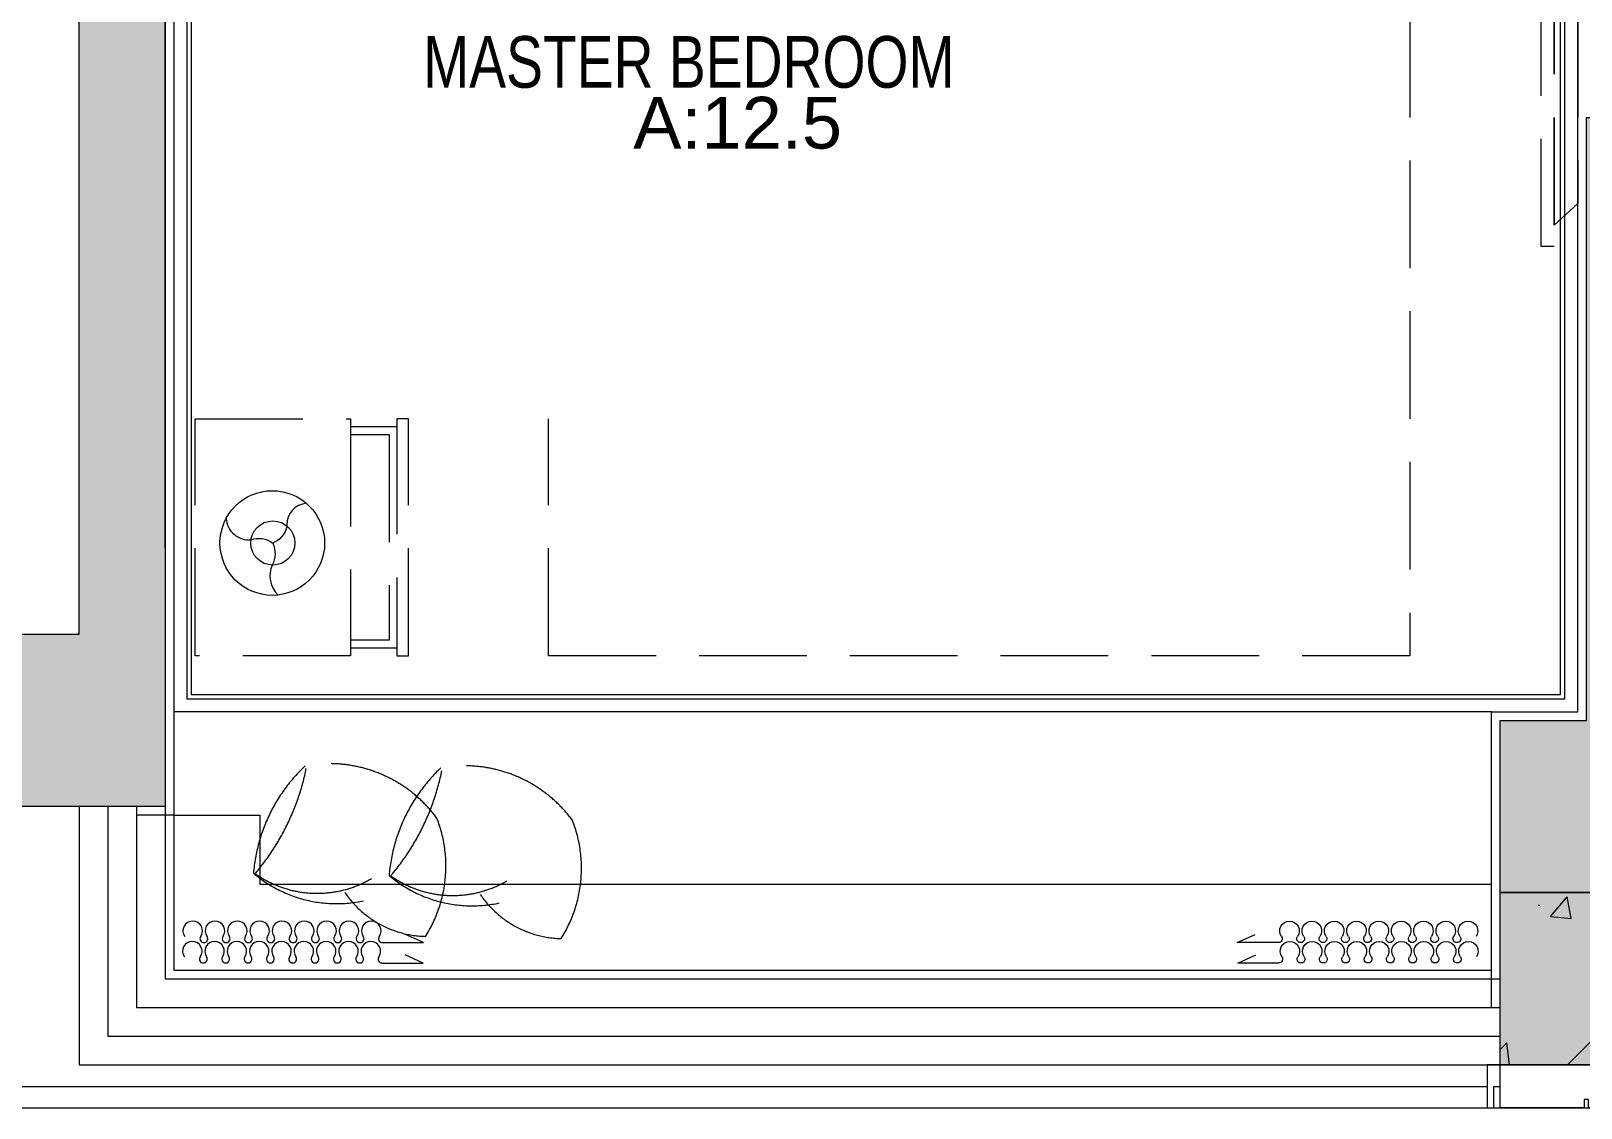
# Model space of a CAD drawing. Extents: x 288658 to 330658, y -27457 to 31943.
# Drawn here: x 293780 to 297379, y 14995 to 17495 of the extents above; entities that cross this region are included whole.
import ezdxf
from ezdxf.enums import TextEntityAlignment as Align

# ---------------------------------------------------------------- set-up
doc = ezdxf.new("R2010")
doc.units = 0
doc.header["$LTSCALE"] = 1000
doc.linetypes.add('DASH', pattern=[0.35, 0.25, -0.1])
doc.layers.get('0').update_dxf_attribs({"color": 8, "lineweight": 13})
for name, color, linetype, lineweight in [('A_SURFACE', 8, 'Continuous', 13), ('AD-玻璃幕墙、窗', 8, 'Continuous', 13), ('DQ-GZ-DASH', 8, 'DASH', 13), ('DQ-GZ-HATCH', 8, 'Continuous', 13), ('DS-DRAPERY', 8, 'Continuous', 13), ('FF-FINISH【完成面】', 8, 'Continuous', 13), ('FF-平面灯具', 8, 'Continuous', 13), ('FF-活动家具', 8, 'Continuous', 13), ('FF1-平面中英文字', 8, 'Continuous', 13), ('IFF-FURN-DETAIL', 8, 'Continuous', 13), ('J-金属幕墙', 8, 'Continuous', 13), ('P-ANNO-DIMS', 8, 'Continuous', 13), ('P-平面看线', 8, 'Continuous', 13), ('RC-FIN', 8, 'Continuous', 13), ('WALL', 4, 'Continuous', 13)]:
    doc.layers.add(name, color=color, linetype=linetype, lineweight=lineweight)
doc.styles.add('Arial', font='arial.ttf')
doc.styles.add('CCD-HB', font='hbsmall.shx')

# ---------------------------------------------------------------- blocks, each defined once
blk = doc.blocks.new('BVCNVBNVBMN')
at = {"layer": 'DQ-GZ-HATCH'}
h = blk.add_hatch(dxfattribs=at)
h.set_pattern_fill('ARMORED', color=256, scale=80, style=0)
h.set_pattern_definition([(50, (225839.5, 8074.6), (573.808, -50.2017), [60, -660]), (355, (225839.5, 8074.6), (-111.001, 601.7537), [48, -528]), (100.4514, (225887.3, 8070.44), (462.8075, 551.5516), [50.992, -560.9137]), (46.1842, (225839.5, 8234.6), (853.793, -132.415), [90, -990]), (96.6356, (225910.6, 8223.6), (747.73, 779.294), [76.488, -841.37]), (351.1842, (225839.5, 8234.6), (747.73, 779.295), [72, -792]), (21, (225919.5, 8194.6), (477.5256, -322.095), [60, -660]), (326, (225919.5, 8194.6), (194.6523, 580.12), [48, -528]), (71.4514, (225959.3, 8167.8), (672.178, 258.0244), [50.992, -560.9137]), (37.5, (225839.48, 8074.62), (9.7279, 266.3151), [0, -521.6, 0, -536, 0, -530]), (7.5, (225839.48, 8074.62), (210.4556, 315.5294), [0, -305.6, 0, -509.6, 0, -202]), (327.5, (225661.08, 8074.62), (427.05795, -18.0439), [0, -200, 0, -624, 0, -828]), (317.5, (225581.1, 8074.6), (466.549, 80.084), [0, -260, 0, -414.4, 0, -588]), (45, (225839.5, 8074.6), (-282.8427, 282.8427), [])])
h.paths.add_polyline_path([(201623.8, -62287.7), (201223.8, -62287.7), (201223.8, -61887.7), (201623.8, -61887.7)])
at = {"layer": 'P-ANNO-DIMS'}
for points in [[(197723.8, -61287.7), (197923.8, -61287.7), (197923.8, -58187.7), (198123.8, -58187.7), (198123.8, -61687.7), (197723.8, -61687.7)], [(201223.8, -61487.7), (201423.8, -61487.7), (201423.8, -60087.7), (201623.8, -60087.7), (201623.8, -61887.7), (201223.8, -61887.7)]]:
    blk.add_hatch(color=256, dxfattribs=at).paths.add_polyline_path(points)
for points in [[(197723.8, -61287.7), (197923.8, -61287.7), (197923.8, -58187.7), (198123.8, -58187.7), (198123.8, -61687.7), (197723.8, -61687.7)], [(201223.8, -61487.7), (201423.8, -61487.7), (201423.8, -60087.7), (201623.8, -60087.7), (201623.8, -61887.7), (201223.8, -61887.7)], [(201623.8, -62287.7), (201223.8, -62287.7), (201223.8, -61887.7), (201623.8, -61887.7)]]:
    blk.add_lwpolyline(points, close=True)
blk = doc.blocks.new('TV-01')
at = {"linetype": 'DASH'}
for points in [[(-467.5, 60), (-517.5, 5), (382.5, 5), (332.5, 60)], [(-567.5, 5), (-567.5, -25), (432.5, -25), (432.5, 5)]]:
    blk.add_lwpolyline(points, close=True, dxfattribs=at)
blk = doc.blocks.new('DRAPES2')
for p, q in [((0, 0), (82, 37.3)), ((186.3, 0), (0, 0))]:
    blk.add_line(p, q)
at = {"linetype": 'ByBlock', "extrusion": (0, 0, -1)}
for centre, major_axis, start_param, end_param in [((236.9, 53.6), (-31.3, 31.3), 4.8823, 7.06864), ((236.9, 53.6), (-31.3, 31.3), 0.785455, 2.971795), ((338.2, 53.5), (31.3, 31.3), 3.311504, 5.497844), ((338.2, 53.5), (-31.3, 31.3), 0.785455, 2.971795), ((439.4, 53.5), (-31.3, 31.3), 4.8823, 7.06864), ((439.4, 53.5), (-31.3, 31.3), 0.785455, 2.971795), ((540.7, 53.5), (31.3, 31.3), 3.311504, 5.497844), ((540.7, 53.5), (31.3, 31.3), -0.785341, 1.400999), ((641.9, 53.5), (-31.3, 31.3), 4.8823, 7.06864), ((641.9, 53.5), (-31.3, 31.3), 0.785455, 2.971795), ((743.2, 53.5), (31.3, 31.3), 3.311504, 5.497844), ((743.2, 53.5), (-31.3, 31.3), 0.785455, 2.971795), ((844.4, 53.5), (-31.3, 31.3), 4.8823, 7.06864), ((844.4, 53.5), (-31.3, 31.3), 0.785455, 2.971795), ((945.7, 53.5), (31.3, 31.3), 3.311504, 5.497844), ((945.7, 53.5), (31.3, 31.3), -0.785341, 1.400999), ((186.3, 17.8), (-12.6, 12.6), 1.740708, 3.927048), ((287.6, 17.7), (-12.6, 12.6), 1.740708, 6.113388), ((388.8, 17.7), (-12.6, 12.6), 1.740708, 6.113388), ((490.1, 17.7), (12.6, 12.6), 0.169911, 4.542591), ((591.3, 17.7), (12.6, 12.6), 2.356251, 4.542591), ((591.3, 17.7), (-12.6, 12.6), 1.740708, 3.927048), ((692.6, 17.7), (-12.6, 12.6), 1.740708, 6.113388), ((793.8, 17.7), (-12.6, 12.6), 1.740708, 6.113388), ((895.1, 17.7), (12.6, 12.6), 0.169911, 4.542591), ((996.3, 17.7), (12.6, 12.6), 2.356251, 4.542591)]:
    blk.add_ellipse(centre, major_axis=major_axis, ratio=1, start_param=start_param, end_param=end_param, dxfattribs=at)
at = {"extrusion": (0, 0, -1)}
for centre, major_axis, start_param, end_param in [((1046.7, 53.5), (-31.3, 31.3), 4.8823, 7.06864), ((1046.7, 53.5), (-31.3, 31.3), 0.785455, 2.971795), ((996.1, 17.7), (-12.6, 12.6), 1.740708, 3.927048)]:
    blk.add_ellipse(centre, major_axis=major_axis, ratio=1, start_param=start_param, end_param=end_param, dxfattribs=at)
blk = doc.blocks.new('20170817.13012539')
for p, q in [((-62.6, 486), (-62.6, 605.2)), ((-62.6, 605.2), (-38.7, 552.8))]:
    blk.add_line(p, q)
at = {"linetype": 'ByBlock', "extrusion": (0, 0, -1)}
for centre, major_axis, start_param, end_param in [((-51.2, 486), (8.03, 8.03), 1.740708, 3.927048), ((-28.3, 453.6), (20, 20), 0.785455, 2.971795), ((-28.3, 453.6), (20, 20), 4.8823, 7.06864), ((-51.2, 421.2), (8.03, 8.03), 1.740708, 6.113388), ((-28.3, 388.8), (20, -20), 3.311504, 5.497844), ((-51.2, 356.4), (8.03, 8.03), 1.740708, 6.113388), ((-28.3, 388.8), (20, 20), 0.785455, 2.971795), ((-28.3, 324), (20, 20), 4.8823, 7.06864), ((-28.3, 324), (20, 20), 0.785455, 2.971795), ((-51.2, 291.6), (8.03, -8.03), 0.169911, 4.542591), ((-28.3, 259.2), (20, -20), 3.311504, 5.497844), ((-51.2, 226.8), (8.03, -8.03), 2.356251, 4.542591), ((-51.2, 226.8), (8.03, 8.03), 1.740708, 3.927048), ((-28.3, 259.2), (20, -20), -0.785341, 1.400999), ((-28.3, 194.4), (20, 20), 4.8823, 7.06864), ((-28.3, 194.4), (20, 20), 0.785455, 2.971795), ((-51.2, 162), (8.03, 8.03), 1.740708, 6.113388), ((-28.3, 129.6), (20, -20), 3.311504, 5.497844), ((-51.2, 97.2), (8.03, 8.03), 1.740708, 6.113388), ((-28.3, 129.6), (20, 20), 0.785455, 2.971795), ((-28.3, 64.8), (20, 20), 4.8823, 7.06864), ((-51.2, 32.4), (8.03, -8.03), 0.169911, 4.542591), ((-28.3, 64.8), (20, 20), 0.785455, 2.971795), ((-28.3, 0), (20, -20), 3.311504, 5.497844), ((-51.2, -32.4), (8.03, -8.03), 2.356251, 4.542591), ((-28.3, 0), (20, -20), -0.785341, 1.400999)]:
    blk.add_ellipse(centre, major_axis=major_axis, ratio=1, start_param=start_param, end_param=end_param, dxfattribs=at)
at = {"extrusion": (0, 0, -1)}
for centre, major_axis, start_param, end_param in [((-51.2, -32.2), (8.03, 8.03), 1.740708, 3.927048), ((-28.3, -64.6), (20, 20), 4.8823, 7.06864), ((-28.3, -64.6), (20, 20), 0.785455, 2.971795)]:
    blk.add_ellipse(centre, major_axis=major_axis, ratio=1, start_param=start_param, end_param=end_param, dxfattribs=at)
blk = doc.blocks.new('A$C6A4338C9')
at = {"layer": 'FF-活动家具', "linetype": 'DASH'}
for centre, radius, start, end in [((326, 221.3), 259.8, 139.7296, 192.1681), ((99.7, 52.9), 337.6, 43.3493, 85.2193), ((78.5, 236.5), 271, 306.2663, 10.6854), ((202.5, 36.9), 202.5, 124.0129, 178.8998), ((142.4, 266.2), 266.3, 237.6781, 291.2226)]:
    blk.add_arc(centre, radius, start, end, dxfattribs=at)
at = {"layer": 'IFF-FURN-DETAIL', "linetype": 'DASH'}
for centre, radius, start, end in [((304, 260.5), 216.9, 144.3394, 220.1355), ((433, 745.2), 472, 229.7764, 258.5941)]:
    blk.add_arc(centre, radius, start, end, dxfattribs=at)
blk = doc.blocks.new('A$C3A426A7C')
at = {"layer": 'DQ-GZ-HATCH'}
blk.add_hatch(color=8, dxfattribs=at).paths.add_polyline_path([(3600, 15100), (3200, 15100), (3200, 15500), (3600, 15500)])
at = {"layer": 'DQ-GZ-DASH', "linetype": 'ByBlock'}
blk.add_lwpolyline([(3600, 15100), (3200, 15100), (3200, 15500), (3600, 15500)], close=True, dxfattribs=at)
blk = doc.blocks.new('A$C1C4C1B0F')
at = {"color": 250, "linetype": 'Continuous'}
for points in [[(172.9, 160, -0.228099), (174.5, 227.5, 0.317646), (157.1, 319.1)], [(70.1, 38.7, 0.398826), (129.9, 105.2, -0.069197), (130.7, 112.1, -0.240714), (172.9, 160, 0.240714)], [(315.8, 85, 0.414712), (239.7, 150.3, -0.258086), (172.9, 160)]]:
    blk.add_lwpolyline(points, format="xyb", dxfattribs=at)
for centre, radius in [((174.5, 160), 160), ((172.9, 160), 67.5)]:
    blk.add_circle(centre, radius)

msp = doc.modelspace()

# ---------------------------------------------------------------- linework, layer by layer
at = {"layer": 'A_SURFACE'}
msp.add_lwpolyline([(297396.6, 14994.8), (297396.6, 15014.8), (297386.6, 15014.8), (297386.6, 14994.8), (297191.6, 14994.8), (297191.6, 15094.8), (297591.6, 15094.8), (297591.6, 14994.8)], close=True, dxfattribs=at)
at = {"layer": 'AD-玻璃幕墙、窗'}
for points in [[(293891.6, 15694.8), (293891.6, 15094.8), (297191.6, 15094.8)], [(293958.3, 15694.8), (293958.3, 15161.5), (297191.6, 15161.5)], [(294025, 15694.8), (294025, 15228.1), (297191.6, 15228.1)], [(294091.6, 15694.8), (294091.6, 15294.8), (297191.6, 15294.8)]]:
    msp.add_lwpolyline(points, dxfattribs=at)
at = {"layer": 'FF-FINISH【完成面】'}
msp.add_line((294111.6, 19074.8), (294111.6, 15914.8), dxfattribs=at)
at = {"layer": 'FF-FINISH【完成面】', "linetype": 'ByBlock'}
msp.add_line((297171.6, 15914.8), (294111.6, 15914.8), dxfattribs=at)
at = {"layer": 'FF-FINISH【完成面】', "linetype": 'ByBlock', "elevation": 0}
msp.add_lwpolyline([(297171.6, 15228.1), (297171.6, 15914.8), (297371.6, 15914.8), (297371.6, 19074.8)], dxfattribs=at)
at = {"layer": 'FF-FINISH【完成面】', "linetype": 'ByBlock'}
for points in [[(294121.6, 15914.8), (294111.6, 15914.8), (294111.6, 15674.8), (294025, 15674.8)], [(294111.6, 15674.8), (294111.6, 15314.8), (297171.6, 15314.8)]]:
    msp.add_lwpolyline(points, dxfattribs=at)
at = {"layer": 'FF-活动家具', "linetype": 'DASH'}
for points in [[(294981.6, 18394.8), (294981.6, 18944.8), (296981.6, 18944.8), (296981.6, 16044.8), (294981.6, 16044.8), (294981.6, 16594.8)], [(294629.6, 16062.8), (294629.6, 16044.8), (294656.6, 16044.8), (294656.6, 16594.8), (294629.6, 16594.8), (294629.6, 16576.8)]]:
    msp.add_lwpolyline(points, dxfattribs=at)
msp.add_lwpolyline([(294521.6, 16594.8), (294521.6, 16044.8), (294161.6, 16044.8), (294161.6, 16594.8)], close=True, dxfattribs=at)
at = {"layer": 'FF-活动家具', "linetype": 'DASH', "elevation": 0}
for points in [[(294521.6, 16576.8), (294629.6, 16576.8), (294629.6, 16062.8), (294521.6, 16062.8)], [(294521.6, 16558.8), (294611.6, 16558.8), (294611.6, 16080.8), (294521.6, 16080.8)]]:
    msp.add_lwpolyline(points, dxfattribs=at)
at = {"layer": 'J-金属幕墙'}
msp.add_lwpolyline([(293641.6, 15664.8), (293641.6, 15044.8), (297161.6, 15044.8)], dxfattribs=at)
msp.add_lwpolyline([(297191.6, 15094.8), (297161.6, 15094.8), (297161.6, 14994.8), (297176.6, 14994.8), (297176.6, 15044.8), (297191.6, 15044.8)], close=True, dxfattribs=at)
at = {"layer": 'P-平面看线'}
msp.add_lwpolyline([(293591.6, 15694.8), (293591.6, 14994.8), (300391.6, 14994.8)], dxfattribs=at)
at = {"layer": 'RC-FIN', "linetype": 'ByBlock'}
msp.add_line((297171.6, 15914.8), (294121.6, 15914.8, 0), dxfattribs=at)
at = {"layer": 'RC-FIN', "linetype": 'ByBlock', "elevation": 0}
for points in [[(297341.6, 18384.8), (294141.6, 18384.8), (294141.6, 15944.8), (297341.6, 15944.8)], [(297331.6, 18374.8), (294151.6, 18374.8), (294151.6, 15954.8), (297331.6, 15954.8)]]:
    msp.add_lwpolyline(points, close=True, dxfattribs=at)
at = {"layer": 'RC-FIN', "linetype": 'ByBlock'}
msp.add_lwpolyline([(294111.6, 15674.8), (294311.6, 15674.8), (294311.6, 15514.8), (297171.6, 15514.8)], dxfattribs=at)
at = {"layer": 'WALL'}
for p, q in [((294091.6, 16294.8), (294091.6, 19194.8)), ((293891.6, 16494.8), (293891.6, 19094.8)), ((297191.6, 15094.8), (297491.6, 15094.8))]:
    msp.add_line(p, q, dxfattribs=at)

# ---------------------------------------------------------------- block references
for name, p in [('BVCNVBNVBMN', (95967.8, 77382.5)), ('A$C3A426A7C', (293991.6, -5.2))]:
    msp.add_blockref(name, p)
at = {"layer": 'DS-DRAPERY', "yscale": 0.5119999997317791, "zscale": 0.5119999997317791}
for p, xscale in [((294691.5, 15378.8), -0.5119999997317791), ((296580.9, 15378.8), 0.5119999997317791)]:
    msp.add_blockref('DRAPES2', p, dxfattribs=dict(at, xscale=xscale))
at = {"layer": 'DS-DRAPERY', "yscale": 0.8, "zscale": 0.8}
for p, xscale, rotation in [((294206.3, 15381.5), -0.8, 270), ((297066.1, 15381.5), 0.8, 90)]:
    msp.add_blockref('20170817.13012539', p, dxfattribs=dict(at, xscale=xscale, rotation=rotation))
at = {"layer": 'FF-平面灯具', "xscale": 0.7593750000000005, "yscale": 0.7593750000000005, "zscale": 0.7593750000000005, "rotation": 179.9999890201869}
msp.add_blockref('A$C1C4C1B0F', (294472.9, 16428.1), dxfattribs=at)
at = {"layer": 'FF-活动家具', "xscale": -1, "rotation": 270.0000000000001}
msp.add_blockref('TV-01', (297311.6, 17562.3), dxfattribs=at)
at = {"layer": 'FF-活动家具', "extrusion": (0, 0, -1), "xscale": -1.147499999999997, "yscale": 1.147499999999997, "zscale": -1.147499999999997, "rotation": 270}
for p in [(-294743.4, 15393.3), (-295058.2, 15388.2)]:
    msp.add_blockref('A$C6A4338C9', p, dxfattribs=at)

# ---------------------------------------------------------------- texts
at = {"layer": 'FF1-平面中英文字', "style": 'CCD-HB', "width": 0.8}
msp.add_text('MASTER BEDROOM', height=120, dxfattribs=at).set_placement((294690.6, 17363.6))
at = {"layer": 'FF1-平面中英文字', "style": 'Arial'}
msp.add_text('A:12.5', height=120, dxfattribs=at).set_placement((295420.9, 17282.5), align=Align.MIDDLE)

doc.saveas('drawing.dxf')
